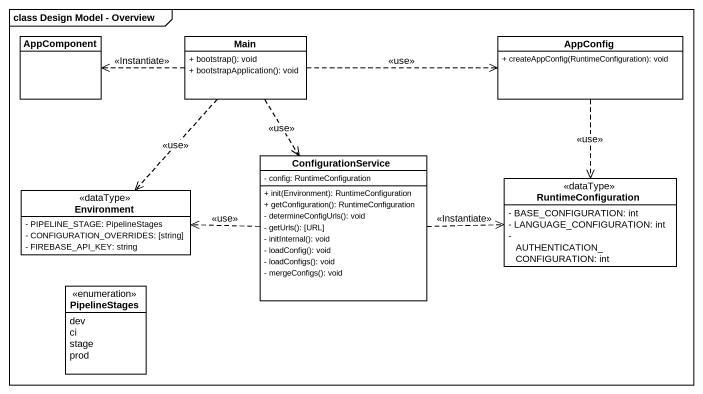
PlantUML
@startuml
mainframe class Design Model - Overview
hide circle
hide empty members
skinparam classAttributeIconSize 0
class AppComponent
class Main {
  + bootstrap(): void
  + bootstrapApplication(): void
}
class AppConfig {
  + createAppConfig(RuntimeConfiguration): void
}
class ConfigurationService {
  - config: RuntimeConfiguration
  + init(Environment): RuntimeConfiguration
  + getConfiguration(): RuntimeConfiguration
  - determineConfigUrls(): void
  - getUrls(): [URL]
  - initInternal(): void
  - loadConfig(): void
  - loadConfigs(): void
  - mergeConfigs(): void
}
class RuntimeConfiguration <<dataType>> {
  - BASE_CONFIGURATION: int
  - LANGUAGE_CONFIGURATION: int
  - AUTHENTICATION_CONFIGURATION: int
}
class Environment <<dataType>> {
  - PIPELINE_STAGE: PipelineStages
  - CONFIGURATION_OVERRIDES: [string]
  - FIREBASE_API_KEY: string
}
enum PipelineStages {
  dev
  ci
  stage
  prod
}
Main .left.> AppComponent : <<Instantiate>>
Main .right.> AppConfig : <<use>>
Main ..> ConfigurationService : <<use>>
Main ..> Environment : <<use>>
AppConfig ..> RuntimeConfiguration : <<use>>
ConfigurationService .right.> RuntimeConfiguration : <<Instantiate>>
ConfigurationService .left.> Environment : <<use>>
@enduml
